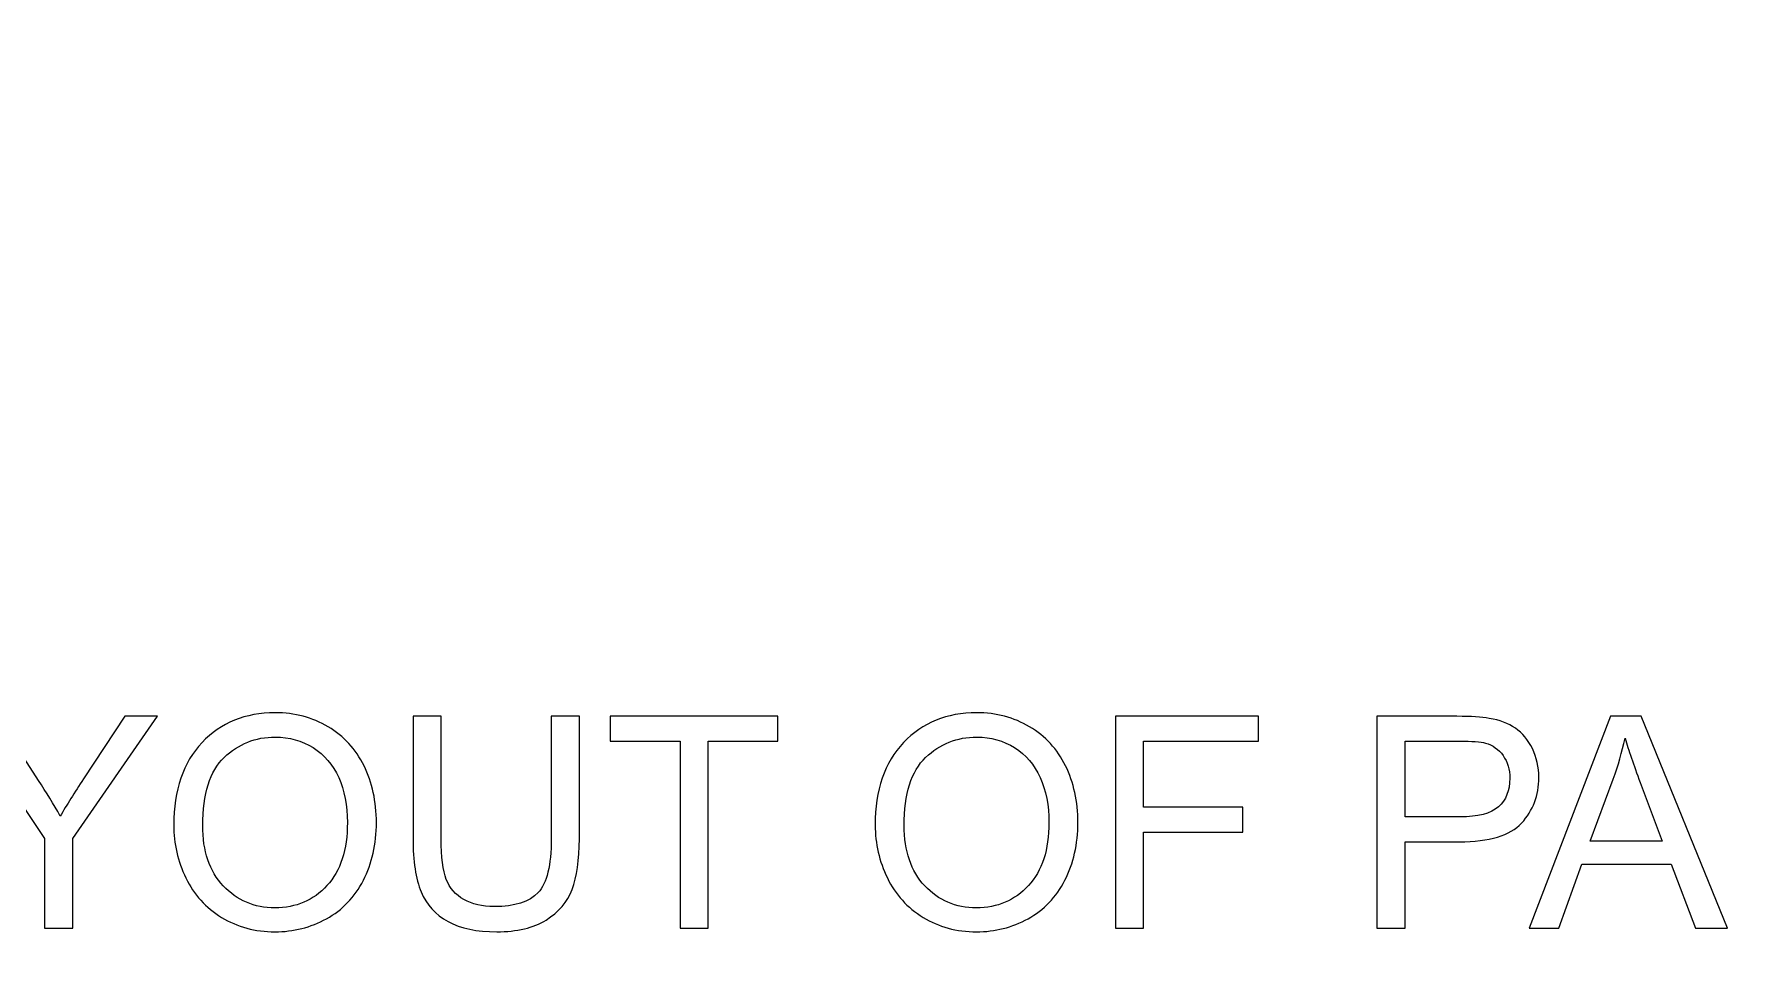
# Model space of a CAD drawing. Header units: millimetres. Extents: x -712 to 738, y -887 to 928.
# Drawn here: x 83.2 to 149.4, y -574.2 to -538.1 of the extents above; entities that cross this region are included whole.
import ezdxf

# ---------------------------------------------------------------- set-up
doc = ezdxf.new("R2010")
doc.units = ezdxf.units.MM
doc.header["$MEASUREMENT"] = 0
doc.layers.add('layer 1', color=7, linetype='Continuous')

msp = doc.modelspace()

# ---------------------------------------------------------------- linework, layer by layer
at = {"layer": 'layer 1', "lineweight": 9}
msp.add_open_spline([(-681.7377, -887.4186), (-681.7377, -887.4186), (706.7376, -887.4186), (706.7376, -887.4186), (706.7376, -887.4186), (723.657, -887.4186), (737.5, -873.5754), (737.5, -856.6561), (737.5, -856.6561), (737.5, -856.6561), (737.5, 556.8187), (737.5, 556.8187), (737.5, 556.8187), (737.5, 573.7381), (723.657, 587.5812), (706.7376, 587.5812), (706.7376, 587.5812), (706.7376, 587.5812), (-681.7377, 587.5812), (-681.7377, 587.5812), (-681.7377, 587.5812), (-698.657, 587.5812), (-712.5, 573.7381), (-712.5, 556.8187), (-712.5, 556.8187), (-712.5, 556.8187), (-712.5, -856.6561), (-712.5, -856.6561), (-712.5, -856.6561), (-712.5, -873.5754), (-698.657, -887.4186), (-681.7377, -887.4186)], degree=3, knots=[0, 0, 0, 0, 0.1111111, 0.1111111, 0.1111111, 0.1111111, 0.2222222, 0.2222222, 0.2222222, 0.2222222, 0.3333333, 0.3333333, 0.3333333, 0.3333333, 0.4444444, 0.4444444, 0.4444444, 0.4444444, 0.5555556, 0.5555556, 0.5555556, 0.5555556, 0.6666667, 0.6666667, 0.6666667, 0.6666667, 0.7777778, 0.7777778, 0.7777778, 0.7777778, 1, 1, 1, 1], dxfattribs=at)
at = {"layer": 'layer 1', "color": 250, "lineweight": 9}
for points, knots in [([(83.6075, -572.8398), (83.6075, -572.8398), (83.6075, -569.3525), (83.6075, -569.3525), (83.6075, -569.3525), (83.6075, -569.3525), (80.4345, -564.6083), (80.4345, -564.6083), (80.4345, -564.6083), (80.4345, -564.6083), (81.7451, -564.6083), (81.7451, -564.6083), (81.7451, -564.6083), (81.7451, -564.6083), (83.3718, -567.0992), (83.3718, -567.0992), (83.3718, -567.0992), (83.6746, -567.561), (83.9562, -568.0228), (84.213, -568.4845), (84.213, -568.4845), (84.464, -568.0534), (84.7687, -567.5706), (85.1231, -567.0341), (85.1231, -567.0341), (85.1231, -567.0341), (86.7173, -564.6083), (86.7173, -564.6083), (86.7173, -564.6083), (86.7173, -564.6083), (87.9877, -564.6083), (87.9877, -564.6083), (87.9877, -564.6083), (87.9877, -564.6083), (84.6997, -569.3525), (84.6997, -569.3525), (84.6997, -569.3525), (84.6997, -569.3525), (84.6997, -572.8398), (84.6997, -572.8398), (84.6997, -572.8398), (84.6997, -572.8398), (83.6075, -572.8398), (83.6075, -572.8398)], [0, 0, 0, 0, 0.0833333, 0.0833333, 0.0833333, 0.0833333, 0.1666667, 0.1666667, 0.1666667, 0.1666667, 0.25, 0.25, 0.25, 0.25, 0.3333333, 0.3333333, 0.3333333, 0.3333333, 0.4166667, 0.4166667, 0.4166667, 0.4166667, 0.5, 0.5, 0.5, 0.5, 0.5833333, 0.5833333, 0.5833333, 0.5833333, 0.6666667, 0.6666667, 0.6666667, 0.6666667, 0.75, 0.75, 0.75, 0.75, 0.8333333, 0.8333333, 0.8333333, 0.8333333, 1, 1, 1, 1]), ([(88.6219, -568.8333), (88.6219, -567.469), (88.9898, -566.3998), (89.7237, -565.6277), (89.7237, -565.6277), (90.4575, -564.8555), (91.4041, -564.4703), (92.5652, -564.4703), (92.5652, -564.4703), (93.3259, -564.4703), (94.01, -564.6524), (94.6212, -565.0145), (94.6212, -565.0145), (95.2305, -565.3767), (95.6961, -565.8825), (96.0161, -566.5321), (96.0161, -566.5321), (96.3361, -567.1797), (96.497, -567.9155), (96.497, -568.7375), (96.497, -568.7375), (96.497, -569.571), (96.3284, -570.3182), (95.9912, -570.9755), (95.9912, -570.9755), (95.654, -571.6346), (95.1769, -572.1328), (94.5599, -572.47), (94.5599, -572.47), (93.941, -572.8091), (93.2742, -572.9778), (92.5595, -572.9778), (92.5595, -572.9778), (91.7835, -572.9778), (91.0918, -572.79), (90.4805, -572.4163), (90.4805, -572.4163), (89.8712, -572.0427), (89.4075, -571.533), (89.0933, -570.8854), (89.0933, -570.8854), (88.7791, -570.2397), (88.6219, -569.5556), (88.6219, -568.8333)], [0, 0, 0, 0, 0.0833333, 0.0833333, 0.0833333, 0.0833333, 0.1666667, 0.1666667, 0.1666667, 0.1666667, 0.25, 0.25, 0.25, 0.25, 0.3333333, 0.3333333, 0.3333333, 0.3333333, 0.4166667, 0.4166667, 0.4166667, 0.4166667, 0.5, 0.5, 0.5, 0.5, 0.5833333, 0.5833333, 0.5833333, 0.5833333, 0.6666667, 0.6666667, 0.6666667, 0.6666667, 0.75, 0.75, 0.75, 0.75, 0.8333333, 0.8333333, 0.8333333, 0.8333333, 1, 1, 1, 1]), ([(103.2896, -564.6083), (103.2896, -564.6083), (104.3818, -564.6083), (104.3818, -564.6083), (104.3818, -564.6083), (104.3818, -564.6083), (104.3818, -569.3621), (104.3818, -569.3621), (104.3818, -569.3621), (104.3818, -570.1899), (104.2879, -570.8471), (104.102, -571.3338), (104.102, -571.3338), (103.9142, -571.8185), (103.577, -572.2152), (103.0903, -572.5198), (103.0903, -572.5198), (102.6017, -572.8245), (101.9637, -572.9778), (101.1704, -572.9778), (101.1704, -572.9778), (100.4021, -572.9778), (99.7717, -572.8455), (99.2831, -572.5792), (99.2831, -572.5792), (98.7925, -572.3129), (98.4438, -571.9297), (98.235, -571.4257), (98.235, -571.4257), (98.0261, -570.9218), (97.9207, -570.2339), (97.9207, -569.3621), (97.9207, -569.3621), (97.9207, -569.3621), (97.9207, -564.6083), (97.9207, -564.6083), (97.9207, -564.6083), (97.9207, -564.6083), (99.0129, -564.6083), (99.0129, -564.6083), (99.0129, -564.6083), (99.0129, -564.6083), (99.0129, -569.3602), (99.0129, -569.3602), (99.0129, -569.3602), (99.0129, -570.0749), (99.08, -570.6037), (99.2122, -570.941), (99.2122, -570.941), (99.3444, -571.2801), (99.5705, -571.5426), (99.8943, -571.7246), (99.8943, -571.7246), (100.2162, -571.9086), (100.6109, -572.0006), (101.0765, -572.0006), (101.0765, -572.0006), (101.8736, -572.0006), (102.4427, -571.8185), (102.7818, -571.4564), (102.7818, -571.4564), (103.121, -571.0923), (103.2896, -570.3949), (103.2896, -569.3602), (103.2896, -569.3602), (103.2896, -569.3602), (103.2896, -564.6083), (103.2896, -564.6083)], [0, 0, 0, 0, 0.0555556, 0.0555556, 0.0555556, 0.0555556, 0.1111111, 0.1111111, 0.1111111, 0.1111111, 0.1666667, 0.1666667, 0.1666667, 0.1666667, 0.2222222, 0.2222222, 0.2222222, 0.2222222, 0.2777778, 0.2777778, 0.2777778, 0.2777778, 0.3333333, 0.3333333, 0.3333333, 0.3333333, 0.3888889, 0.3888889, 0.3888889, 0.3888889, 0.4444444, 0.4444444, 0.4444444, 0.4444444, 0.5, 0.5, 0.5, 0.5, 0.5555556, 0.5555556, 0.5555556, 0.5555556, 0.6111111, 0.6111111, 0.6111111, 0.6111111, 0.6666667, 0.6666667, 0.6666667, 0.6666667, 0.7222222, 0.7222222, 0.7222222, 0.7222222, 0.7777778, 0.7777778, 0.7777778, 0.7777778, 0.8333333, 0.8333333, 0.8333333, 0.8333333, 0.8888889, 0.8888889, 0.8888889, 0.8888889, 1, 1, 1, 1]), ([(108.2925, -572.8398), (108.2925, -572.8398), (108.2925, -565.574), (108.2925, -565.574), (108.2925, -565.574), (108.2925, -565.574), (105.5793, -565.574), (105.5793, -565.574), (105.5793, -565.574), (105.5793, -565.574), (105.5793, -564.6083), (105.5793, -564.6083), (105.5793, -564.6083), (105.5793, -564.6083), (112.0978, -564.6083), (112.0978, -564.6083), (112.0978, -564.6083), (112.0978, -564.6083), (112.0978, -565.574), (112.0978, -565.574), (112.0978, -565.574), (112.0978, -565.574), (109.3847, -565.574), (109.3847, -565.574), (109.3847, -565.574), (109.3847, -565.574), (109.3847, -572.8398), (109.3847, -572.8398), (109.3847, -572.8398), (109.3847, -572.8398), (108.2925, -572.8398), (108.2925, -572.8398)], [0, 0, 0, 0, 0.1111111, 0.1111111, 0.1111111, 0.1111111, 0.2222222, 0.2222222, 0.2222222, 0.2222222, 0.3333333, 0.3333333, 0.3333333, 0.3333333, 0.4444444, 0.4444444, 0.4444444, 0.4444444, 0.5555556, 0.5555556, 0.5555556, 0.5555556, 0.6666667, 0.6666667, 0.6666667, 0.6666667, 0.7777778, 0.7777778, 0.7777778, 0.7777778, 1, 1, 1, 1]), ([(115.8763, -568.8333), (115.8763, -567.469), (116.2442, -566.3998), (116.9781, -565.6277), (116.9781, -565.6277), (117.7119, -564.8555), (118.6585, -564.4703), (119.8196, -564.4703), (119.8196, -564.4703), (120.5803, -564.4703), (121.2644, -564.6524), (121.8756, -565.0145), (121.8756, -565.0145), (122.4849, -565.3767), (122.9505, -565.8825), (123.2705, -566.5321), (123.2705, -566.5321), (123.5905, -567.1797), (123.7514, -567.9155), (123.7514, -568.7375), (123.7514, -568.7375), (123.7514, -569.571), (123.5828, -570.3182), (123.2456, -570.9755), (123.2456, -570.9755), (122.9084, -571.6346), (122.4313, -572.1328), (121.8143, -572.47), (121.8143, -572.47), (121.1954, -572.8091), (120.5286, -572.9778), (119.8139, -572.9778), (119.8139, -572.9778), (119.0379, -572.9778), (118.3462, -572.79), (117.7349, -572.4163), (117.7349, -572.4163), (117.1256, -572.0427), (116.6619, -571.533), (116.3477, -570.8854), (116.3477, -570.8854), (116.0335, -570.2397), (115.8763, -569.5556), (115.8763, -568.8333)], [0, 0, 0, 0, 0.0833333, 0.0833333, 0.0833333, 0.0833333, 0.1666667, 0.1666667, 0.1666667, 0.1666667, 0.25, 0.25, 0.25, 0.25, 0.3333333, 0.3333333, 0.3333333, 0.3333333, 0.4166667, 0.4166667, 0.4166667, 0.4166667, 0.5, 0.5, 0.5, 0.5, 0.5833333, 0.5833333, 0.5833333, 0.5833333, 0.6666667, 0.6666667, 0.6666667, 0.6666667, 0.75, 0.75, 0.75, 0.75, 0.8333333, 0.8333333, 0.8333333, 0.8333333, 1, 1, 1, 1]), ([(125.2096, -572.8398), (125.2096, -572.8398), (125.2096, -564.6083), (125.2096, -564.6083), (125.2096, -564.6083), (125.2096, -564.6083), (130.7624, -564.6083), (130.7624, -564.6083), (130.7624, -564.6083), (130.7624, -564.6083), (130.7624, -565.574), (130.7624, -565.574), (130.7624, -565.574), (130.7624, -565.574), (126.3018, -565.574), (126.3018, -565.574), (126.3018, -565.574), (126.3018, -565.574), (126.3018, -568.1377), (126.3018, -568.1377), (126.3018, -568.1377), (126.3018, -568.1377), (130.1646, -568.1377), (130.1646, -568.1377), (130.1646, -568.1377), (130.1646, -568.1377), (130.1646, -569.1034), (130.1646, -569.1034), (130.1646, -569.1034), (130.1646, -569.1034), (126.3018, -569.1034), (126.3018, -569.1034), (126.3018, -569.1034), (126.3018, -569.1034), (126.3018, -572.8398), (126.3018, -572.8398), (126.3018, -572.8398), (126.3018, -572.8398), (125.2096, -572.8398), (125.2096, -572.8398)], [0, 0, 0, 0, 0.0909091, 0.0909091, 0.0909091, 0.0909091, 0.1818182, 0.1818182, 0.1818182, 0.1818182, 0.2727273, 0.2727273, 0.2727273, 0.2727273, 0.3636364, 0.3636364, 0.3636364, 0.3636364, 0.4545455, 0.4545455, 0.4545455, 0.4545455, 0.5454545, 0.5454545, 0.5454545, 0.5454545, 0.6363636, 0.6363636, 0.6363636, 0.6363636, 0.7272727, 0.7272727, 0.7272727, 0.7272727, 0.8181818, 0.8181818, 0.8181818, 0.8181818, 1, 1, 1, 1]), ([(135.3686, -572.8398), (135.3686, -572.8398), (135.3686, -564.6083), (135.3686, -564.6083), (135.3686, -564.6083), (135.3686, -564.6083), (138.4765, -564.6083), (138.4765, -564.6083), (138.4765, -564.6083), (139.0226, -564.6083), (139.4403, -564.6351), (139.7296, -564.6869), (139.7296, -564.6869), (140.1339, -564.7539), (140.4731, -564.8823), (140.7471, -565.0701), (140.7471, -565.0701), (141.0211, -565.2598), (141.2414, -565.5242), (141.4081, -565.8633), (141.4081, -565.8633), (141.5748, -566.2025), (141.6572, -566.5761), (141.6572, -566.9842), (141.6572, -566.9842), (141.6572, -567.6817), (141.435, -568.2738), (140.9885, -568.7566), (140.9885, -568.7566), (140.544, -569.2414), (139.7373, -569.4828), (138.5723, -569.4828), (138.5723, -569.4828), (138.5723, -569.4828), (136.4608, -569.4828), (136.4608, -569.4828), (136.4608, -569.4828), (136.4608, -569.4828), (136.4608, -572.8398), (136.4608, -572.8398), (136.4608, -572.8398), (136.4608, -572.8398), (135.3686, -572.8398), (135.3686, -572.8398)], [0, 0, 0, 0, 0.0833333, 0.0833333, 0.0833333, 0.0833333, 0.1666667, 0.1666667, 0.1666667, 0.1666667, 0.25, 0.25, 0.25, 0.25, 0.3333333, 0.3333333, 0.3333333, 0.3333333, 0.4166667, 0.4166667, 0.4166667, 0.4166667, 0.5, 0.5, 0.5, 0.5, 0.5833333, 0.5833333, 0.5833333, 0.5833333, 0.6666667, 0.6666667, 0.6666667, 0.6666667, 0.75, 0.75, 0.75, 0.75, 0.8333333, 0.8333333, 0.8333333, 0.8333333, 1, 1, 1, 1]), ([(141.2817, -572.8398), (141.2817, -572.8398), (144.4394, -564.6083), (144.4394, -564.6083), (144.4394, -564.6083), (144.4394, -564.6083), (145.6369, -564.6083), (145.6369, -564.6083), (145.6369, -564.6083), (145.6369, -564.6083), (148.9881, -572.8398), (148.9881, -572.8398), (148.9881, -572.8398), (148.9881, -572.8398), (147.7484, -572.8398), (147.7484, -572.8398), (147.7484, -572.8398), (147.7484, -572.8398), (146.7961, -570.3451), (146.7961, -570.3451), (146.7961, -570.3451), (146.7961, -570.3451), (143.3299, -570.3451), (143.3299, -570.3451), (143.3299, -570.3451), (143.3299, -570.3451), (142.4371, -572.8398), (142.4371, -572.8398), (142.4371, -572.8398), (142.4371, -572.8398), (141.2817, -572.8398), (141.2817, -572.8398)], [0, 0, 0, 0, 0.1111111, 0.1111111, 0.1111111, 0.1111111, 0.2222222, 0.2222222, 0.2222222, 0.2222222, 0.3333333, 0.3333333, 0.3333333, 0.3333333, 0.4444444, 0.4444444, 0.4444444, 0.4444444, 0.5555556, 0.5555556, 0.5555556, 0.5555556, 0.6666667, 0.6666667, 0.6666667, 0.6666667, 0.7777778, 0.7777778, 0.7777778, 0.7777778, 1, 1, 1, 1]), ([(89.7486, -568.8524), (89.7486, -569.843), (90.0149, -570.6229), (90.5476, -571.192), (90.5476, -571.192), (91.0803, -571.761), (91.749, -572.0465), (92.5537, -572.0465), (92.5537, -572.0465), (93.3738, -572.0465), (94.0464, -571.7591), (94.5771, -571.1843), (94.5771, -571.1843), (95.106, -570.6095), (95.3704, -569.7932), (95.3704, -568.7355), (95.3704, -568.7355), (95.3704, -568.0668), (95.2573, -567.4824), (95.0312, -566.9842), (95.0312, -566.9842), (94.8051, -566.4861), (94.4737, -566.099), (94.0387, -565.825), (94.0387, -565.825), (93.6018, -565.551), (93.1132, -565.4131), (92.571, -565.4131), (92.571, -565.4131), (91.8007, -565.4131), (91.1377, -565.6775), (90.5821, -566.2063), (90.5821, -566.2063), (90.0264, -566.7352), (89.7486, -567.6166), (89.7486, -568.8524)], [0, 0, 0, 0, 0.1, 0.1, 0.1, 0.1, 0.2, 0.2, 0.2, 0.2, 0.3, 0.3, 0.3, 0.3, 0.4, 0.4, 0.4, 0.4, 0.5, 0.5, 0.5, 0.5, 0.6, 0.6, 0.6, 0.6, 0.7, 0.7, 0.7, 0.7, 0.8, 0.8, 0.8, 0.8, 1, 1, 1, 1]), ([(117.003, -568.8524), (117.003, -569.843), (117.2693, -570.6229), (117.802, -571.192), (117.802, -571.192), (118.3347, -571.761), (119.0034, -572.0465), (119.8081, -572.0465), (119.8081, -572.0465), (120.6282, -572.0465), (121.3008, -571.7591), (121.8315, -571.1843), (121.8315, -571.1843), (122.3604, -570.6095), (122.6248, -569.7932), (122.6248, -568.7355), (122.6248, -568.7355), (122.6248, -568.0668), (122.5117, -567.4824), (122.2856, -566.9842), (122.2856, -566.9842), (122.0595, -566.4861), (121.7281, -566.099), (121.2931, -565.825), (121.2931, -565.825), (120.8562, -565.551), (120.3676, -565.4131), (119.8254, -565.4131), (119.8254, -565.4131), (119.0551, -565.4131), (118.3921, -565.6775), (117.8365, -566.2063), (117.8365, -566.2063), (117.2808, -566.7352), (117.003, -567.6166), (117.003, -568.8524)], [0, 0, 0, 0, 0.1, 0.1, 0.1, 0.1, 0.2, 0.2, 0.2, 0.2, 0.3, 0.3, 0.3, 0.3, 0.4, 0.4, 0.4, 0.4, 0.5, 0.5, 0.5, 0.5, 0.6, 0.6, 0.6, 0.6, 0.7, 0.7, 0.7, 0.7, 0.8, 0.8, 0.8, 0.8, 1, 1, 1, 1]), ([(136.4608, -568.5171), (136.4608, -568.5171), (138.5877, -568.5171), (138.5877, -568.5171), (138.5877, -568.5171), (139.2928, -568.5171), (139.791, -568.3868), (140.0879, -568.1243), (140.0879, -568.1243), (140.383, -567.8618), (140.5306, -567.4939), (140.5306, -567.0168), (140.5306, -567.0168), (140.5306, -566.6738), (140.4443, -566.3788), (140.27, -566.1335), (140.27, -566.1335), (140.0956, -565.8882), (139.8657, -565.7254), (139.5821, -565.6468), (139.5821, -565.6468), (139.3982, -565.5989), (139.059, -565.574), (138.5666, -565.574), (138.5666, -565.574), (138.5666, -565.574), (136.4608, -565.574), (136.4608, -565.574), (136.4608, -565.574), (136.4608, -565.574), (136.4608, -568.5171), (136.4608, -568.5171)], [0, 0, 0, 0, 0.1111111, 0.1111111, 0.1111111, 0.1111111, 0.2222222, 0.2222222, 0.2222222, 0.2222222, 0.3333333, 0.3333333, 0.3333333, 0.3333333, 0.4444444, 0.4444444, 0.4444444, 0.4444444, 0.5555556, 0.5555556, 0.5555556, 0.5555556, 0.6666667, 0.6666667, 0.6666667, 0.6666667, 0.7777778, 0.7777778, 0.7777778, 0.7777778, 1, 1, 1, 1]), ([(143.6499, -569.4598), (143.6499, -569.4598), (146.4551, -569.4598), (146.4551, -569.4598), (146.4551, -569.4598), (146.4551, -569.4598), (145.5967, -567.1778), (145.5967, -567.1778), (145.5967, -567.1778), (145.338, -566.4842), (145.1426, -565.9112), (145.0065, -565.459), (145.0065, -565.459), (144.8935, -565.9956), (144.7421, -566.5225), (144.5524, -567.0436), (144.5524, -567.0436), (144.5524, -567.0436), (143.6499, -569.4598), (143.6499, -569.4598)], [0, 0, 0, 0, 0.1666667, 0.1666667, 0.1666667, 0.1666667, 0.3333333, 0.3333333, 0.3333333, 0.3333333, 0.5, 0.5, 0.5, 0.5, 0.6666667, 0.6666667, 0.6666667, 0.6666667, 1, 1, 1, 1])]:
    msp.add_open_spline(points, degree=3, knots=knots, dxfattribs=at)

doc.saveas('drawing.dxf')
